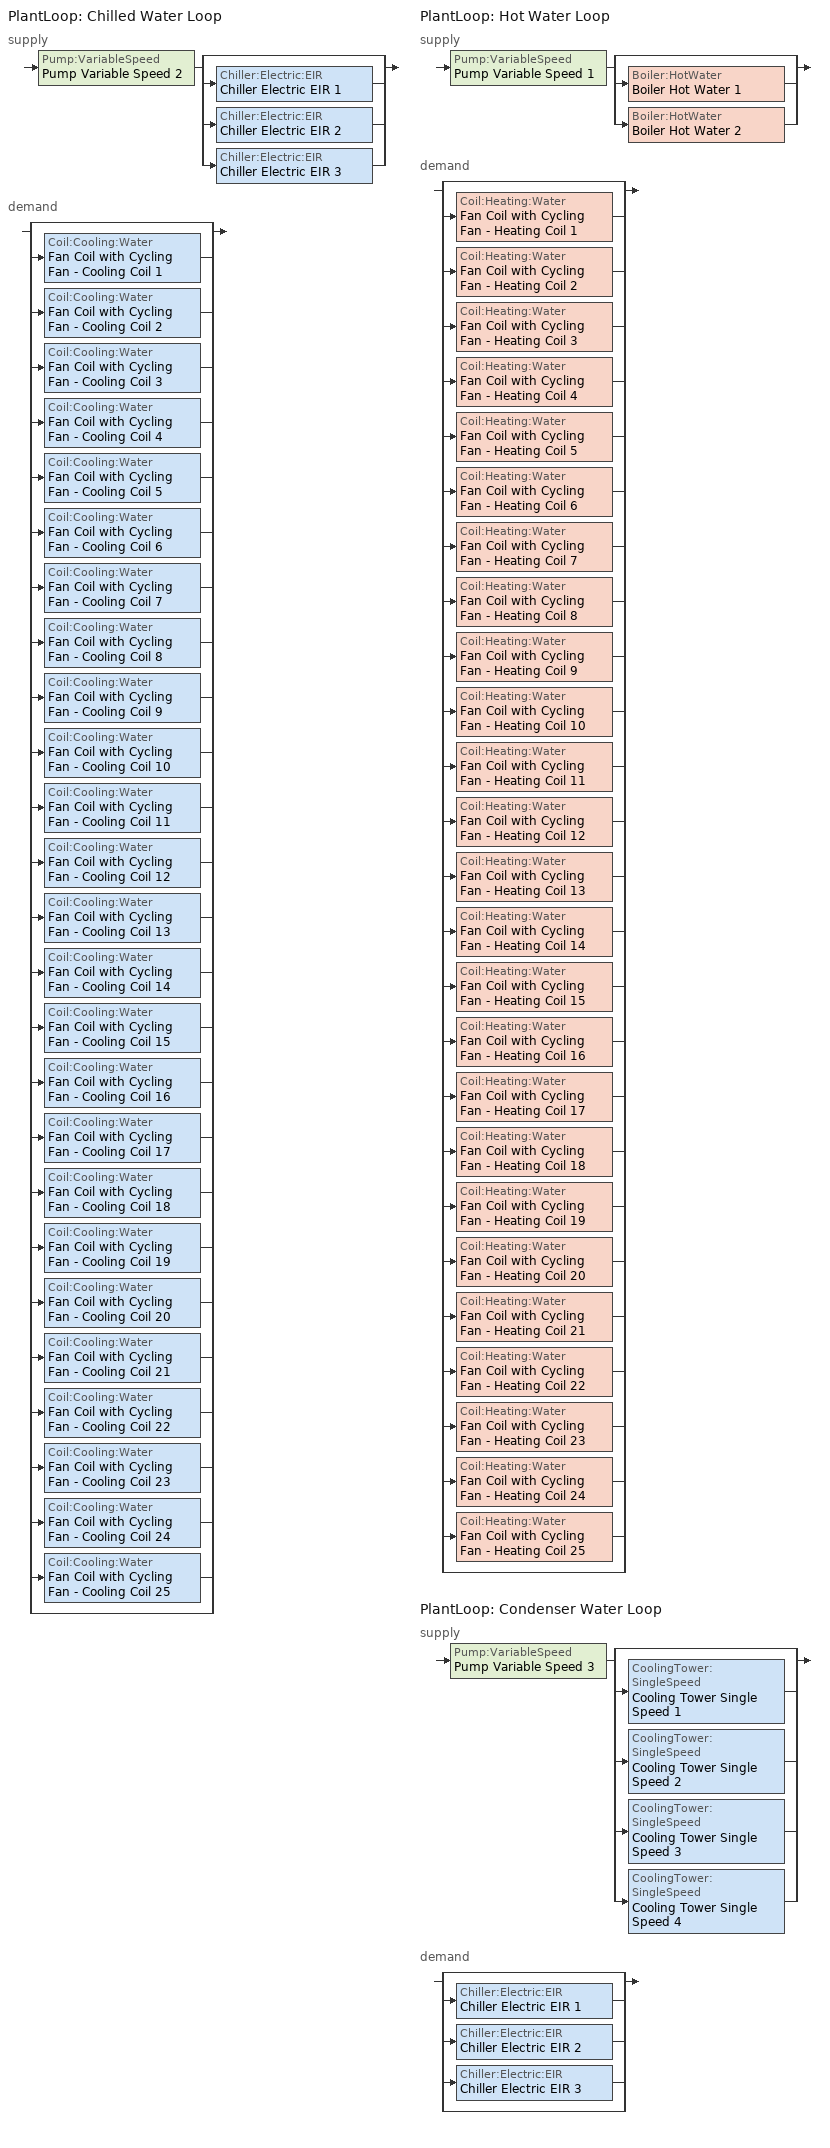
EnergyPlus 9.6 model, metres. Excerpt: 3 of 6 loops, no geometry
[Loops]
PlantLoop 'Chilled Water Loop'
 supply: Pump:VariableSpeed 'Pump Variable Speed 2' > split
  | bypass
  | Chiller:Electric:EIR 'Chiller Electric EIR 1'
  | Chiller:Electric:EIR 'Chiller Electric EIR 2'
  | Chiller:Electric:EIR 'Chiller Electric EIR 3'
 demand: split
  | bypass
  | Coil:Cooling:Water 'Fan Coil with Cycling Fan - Cooling Coil 1'
  | Coil:Cooling:Water 'Fan Coil with Cycling Fan - Cooling Coil 2'
  | Coil:Cooling:Water 'Fan Coil with Cycling Fan - Cooling Coil 3'
  | Coil:Cooling:Water 'Fan Coil with Cycling Fan - Cooling Coil 4'
  | Coil:Cooling:Water 'Fan Coil with Cycling Fan - Cooling Coil 5'
  | Coil:Cooling:Water 'Fan Coil with Cycling Fan - Cooling Coil 6'
  | Coil:Cooling:Water 'Fan Coil with Cycling Fan - Cooling Coil 7'
  | Coil:Cooling:Water 'Fan Coil with Cycling Fan - Cooling Coil 8'
  | Coil:Cooling:Water 'Fan Coil with Cycling Fan - Cooling Coil 9'
  | Coil:Cooling:Water 'Fan Coil with Cycling Fan - Cooling Coil 10'
  | Coil:Cooling:Water 'Fan Coil with Cycling Fan - Cooling Coil 11'
  | Coil:Cooling:Water 'Fan Coil with Cycling Fan - Cooling Coil 12'
  | Coil:Cooling:Water 'Fan Coil with Cycling Fan - Cooling Coil 13'
  | Coil:Cooling:Water 'Fan Coil with Cycling Fan - Cooling Coil 14'
  | Coil:Cooling:Water 'Fan Coil with Cycling Fan - Cooling Coil 15'
  | Coil:Cooling:Water 'Fan Coil with Cycling Fan - Cooling Coil 16'
  | Coil:Cooling:Water 'Fan Coil with Cycling Fan - Cooling Coil 17'
  | Coil:Cooling:Water 'Fan Coil with Cycling Fan - Cooling Coil 18'
  | Coil:Cooling:Water 'Fan Coil with Cycling Fan - Cooling Coil 19'
  | Coil:Cooling:Water 'Fan Coil with Cycling Fan - Cooling Coil 20'
  | Coil:Cooling:Water 'Fan Coil with Cycling Fan - Cooling Coil 21'
  | Coil:Cooling:Water 'Fan Coil with Cycling Fan - Cooling Coil 22'
  | Coil:Cooling:Water 'Fan Coil with Cycling Fan - Cooling Coil 23'
  | Coil:Cooling:Water 'Fan Coil with Cycling Fan - Cooling Coil 24'
  | Coil:Cooling:Water 'Fan Coil with Cycling Fan - Cooling Coil 25'
  | bypass
PlantLoop 'Hot Water Loop'
 supply: Pump:VariableSpeed 'Pump Variable Speed 1' > split
  | bypass
  | Boiler:HotWater 'Boiler Hot Water 1'
  | Boiler:HotWater 'Boiler Hot Water 2'
 demand: split
  | bypass
  | Coil:Heating:Water 'Fan Coil with Cycling Fan - Heating Coil 1'
  | Coil:Heating:Water 'Fan Coil with Cycling Fan - Heating Coil 2'
  | Coil:Heating:Water 'Fan Coil with Cycling Fan - Heating Coil 3'
  | Coil:Heating:Water 'Fan Coil with Cycling Fan - Heating Coil 4'
  | Coil:Heating:Water 'Fan Coil with Cycling Fan - Heating Coil 5'
  | Coil:Heating:Water 'Fan Coil with Cycling Fan - Heating Coil 6'
  | Coil:Heating:Water 'Fan Coil with Cycling Fan - Heating Coil 7'
  | Coil:Heating:Water 'Fan Coil with Cycling Fan - Heating Coil 8'
  | Coil:Heating:Water 'Fan Coil with Cycling Fan - Heating Coil 9'
  | Coil:Heating:Water 'Fan Coil with Cycling Fan - Heating Coil 10'
  | Coil:Heating:Water 'Fan Coil with Cycling Fan - Heating Coil 11'
  | Coil:Heating:Water 'Fan Coil with Cycling Fan - Heating Coil 12'
  | Coil:Heating:Water 'Fan Coil with Cycling Fan - Heating Coil 13'
  | Coil:Heating:Water 'Fan Coil with Cycling Fan - Heating Coil 14'
  | Coil:Heating:Water 'Fan Coil with Cycling Fan - Heating Coil 15'
  | Coil:Heating:Water 'Fan Coil with Cycling Fan - Heating Coil 16'
  | Coil:Heating:Water 'Fan Coil with Cycling Fan - Heating Coil 17'
  | Coil:Heating:Water 'Fan Coil with Cycling Fan - Heating Coil 18'
  | Coil:Heating:Water 'Fan Coil with Cycling Fan - Heating Coil 19'
  | Coil:Heating:Water 'Fan Coil with Cycling Fan - Heating Coil 20'
  | Coil:Heating:Water 'Fan Coil with Cycling Fan - Heating Coil 21'
  | Coil:Heating:Water 'Fan Coil with Cycling Fan - Heating Coil 22'
  | Coil:Heating:Water 'Fan Coil with Cycling Fan - Heating Coil 23'
  | Coil:Heating:Water 'Fan Coil with Cycling Fan - Heating Coil 24'
  | Coil:Heating:Water 'Fan Coil with Cycling Fan - Heating Coil 25'
  | bypass
PlantLoop 'Condenser Water Loop'
 supply: Pump:VariableSpeed 'Pump Variable Speed 3' > split
  | bypass
  | CoolingTower:SingleSpeed 'Cooling Tower Single Speed 1'
  | CoolingTower:SingleSpeed 'Cooling Tower Single Speed 2'
  | CoolingTower:SingleSpeed 'Cooling Tower Single Speed 3'
  | CoolingTower:SingleSpeed 'Cooling Tower Single Speed 4'
 demand: split
  | bypass
  | Chiller:Electric:EIR 'Chiller Electric EIR 1'
  | Chiller:Electric:EIR 'Chiller Electric EIR 2'
  | Chiller:Electric:EIR 'Chiller Electric EIR 3'
  | bypass
[Fan:OnOff] Availability Schedule=Always On Discrete hvac_library; Fan Total Efficiency=0.6; Pressure Rise Pa=300; Maximum Flow Rate m3/s=Autosize; Motor Efficiency=0.8; Motor In Airstream Fraction=1; Fan Power Ratio Function of Speed Ratio Curve=Fan On Off Power Curve 12; Fan Efficiency Ratio Function of Speed Ratio Curve=Fan On Off Efficiency Curve 12
Fan Coil with Cycling Fan - Fan 1; Fan Coil with Cycling Fan - Fan 2; Fan Coil with Cycling Fan - Fan 3; Fan Coil with Cycling Fan - Fan 4; Fan Coil with Cycling Fan - Fan 5; Fan Coil with Cycling Fan - Fan 6; Fan Coil with Cycling Fan - Fan 7; Fan Coil with Cycling Fan - Fan 8; Fan Coil with Cycling Fan - Fan 9; Fan Coil with Cycling Fan - Fan 10; Fan Coil with Cycling Fan - Fan 11; Fan Coil with Cycling Fan - Fan 12; Fan Coil with Cycling Fan - Fan 13; Fan Coil with Cycling Fan - Fan 14; Fan Coil with Cycling Fan - Fan 15; Fan Coil with Cycling Fan - Fan 16; Fan Coil with Cycling Fan - Fan 17; Fan Coil with Cycling Fan - Fan 18; Fan Coil with Cycling Fan - Fan 19; Fan Coil with Cycling Fan - Fan 20; Fan Coil with Cycling Fan - Fan 21; Fan Coil with Cycling Fan - Fan 22; Fan Coil with Cycling Fan - Fan 23; Fan Coil with Cycling Fan - Fan 24; Fan Coil with Cycling Fan - Fan 25
[Coil:Cooling:Water] Availability Schedule=Always On Discrete hvac_library; Design Water Flow Rate m3/s=Autosize; Design Air Flow Rate m3/s=Autosize; Design Inlet Water Temperature C=Autosize; Design Inlet Air Temperature C=Autosize; Design Outlet Air Temperature C=Autosize; Design Inlet Air Humidity Ratio kgWater/kgDryAir=Autosize; Design Outlet Air Humidity Ratio kgWater/kgDryAir=Autosize; Type of Analysis=SimpleAnalysis; Heat Exchanger Configuration=CrossFlow
Fan Coil with Cycling Fan - Cooling Coil 1; Fan Coil with Cycling Fan - Cooling Coil 2; Fan Coil with Cycling Fan - Cooling Coil 3; Fan Coil with Cycling Fan - Cooling Coil 4; Fan Coil with Cycling Fan - Cooling Coil 5; Fan Coil with Cycling Fan - Cooling Coil 6; Fan Coil with Cycling Fan - Cooling Coil 7; Fan Coil with Cycling Fan - Cooling Coil 8; Fan Coil with Cycling Fan - Cooling Coil 9; Fan Coil with Cycling Fan - Cooling Coil 10; Fan Coil with Cycling Fan - Cooling Coil 11; Fan Coil with Cycling Fan - Cooling Coil 12; Fan Coil with Cycling Fan - Cooling Coil 13; Fan Coil with Cycling Fan - Cooling Coil 14; Fan Coil with Cycling Fan - Cooling Coil 15; Fan Coil with Cycling Fan - Cooling Coil 16; Fan Coil with Cycling Fan - Cooling Coil 17; Fan Coil with Cycling Fan - Cooling Coil 18; Fan Coil with Cycling Fan - Cooling Coil 19; Fan Coil with Cycling Fan - Cooling Coil 20; Fan Coil with Cycling Fan - Cooling Coil 21; Fan Coil with Cycling Fan - Cooling Coil 22; Fan Coil with Cycling Fan - Cooling Coil 23; Fan Coil with Cycling Fan - Cooling Coil 24; Fan Coil with Cycling Fan - Cooling Coil 25
[Coil:Heating:Water] Availability Schedule=Always On Discrete hvac_library; U-Factor Times Area Value W/K=Autosize; Maximum Water Flow Rate m3/s=Autosize; Performance Input Method=UFactorTimesAreaAndDesignWaterFlowRate; Rated Capacity W=Autosize; Rated Inlet Water Temperature C=82.2; Rated Inlet Air Temperature C=16.6; Rated Outlet Water Temperature C=71.1; Rated Outlet Air Temperature C=32.2; Rated Ratio for Air and Water Convection=0.5
Fan Coil with Cycling Fan - Heating Coil 1; Fan Coil with Cycling Fan - Heating Coil 2; Fan Coil with Cycling Fan - Heating Coil 3; Fan Coil with Cycling Fan - Heating Coil 4; Fan Coil with Cycling Fan - Heating Coil 5; Fan Coil with Cycling Fan - Heating Coil 6; Fan Coil with Cycling Fan - Heating Coil 7; Fan Coil with Cycling Fan - Heating Coil 8; Fan Coil with Cycling Fan - Heating Coil 9; Fan Coil with Cycling Fan - Heating Coil 10; Fan Coil with Cycling Fan - Heating Coil 11; Fan Coil with Cycling Fan - Heating Coil 12; Fan Coil with Cycling Fan - Heating Coil 13; Fan Coil with Cycling Fan - Heating Coil 14; Fan Coil with Cycling Fan - Heating Coil 15; Fan Coil with Cycling Fan - Heating Coil 16; Fan Coil with Cycling Fan - Heating Coil 17; Fan Coil with Cycling Fan - Heating Coil 18; Fan Coil with Cycling Fan - Heating Coil 19; Fan Coil with Cycling Fan - Heating Coil 20; Fan Coil with Cycling Fan - Heating Coil 21; Fan Coil with Cycling Fan - Heating Coil 22; Fan Coil with Cycling Fan - Heating Coil 23; Fan Coil with Cycling Fan - Heating Coil 24; Fan Coil with Cycling Fan - Heating Coil 25
[ZoneHVAC:FourPipeFanCoil] Availability Schedule=Always On Discrete hvac_library; Capacity Control Method=CyclingFan; Maximum Supply Air Flow Rate m3/s=Autosize; Maximum Outdoor Air Flow Rate m3/s=0; Maximum Cold Water Flow Rate m3/s=Autosize; Maximum Hot Water Flow Rate m3/s=Autosize; Minimum Supply Air Temperature in Cooling Mode C=Autosize; Maximum Supply Air Temperature in Heating Mode C=Autosize
Name | Supply Air Fan | Cooling Coil | Heating Coil
Fan Coil with Cycling Fan 1 | Fan Coil with Cycling Fan - Fan 1 | Fan Coil with Cycling Fan - Cooling Coil 1 | Fan Coil with Cycling Fan - Heating Coil 1
Fan Coil with Cycling Fan 2 | Fan Coil with Cycling Fan - Fan 2 | Fan Coil with Cycling Fan - Cooling Coil 2 | Fan Coil with Cycling Fan - Heating Coil 2
Fan Coil with Cycling Fan 3 | Fan Coil with Cycling Fan - Fan 3 | Fan Coil with Cycling Fan - Cooling Coil 3 | Fan Coil with Cycling Fan - Heating Coil 3
Fan Coil with Cycling Fan 4 | Fan Coil with Cycling Fan - Fan 4 | Fan Coil with Cycling Fan - Cooling Coil 4 | Fan Coil with Cycling Fan - Heating Coil 4
Fan Coil with Cycling Fan 5 | Fan Coil with Cycling Fan - Fan 5 | Fan Coil with Cycling Fan - Cooling Coil 5 | Fan Coil with Cycling Fan - Heating Coil 5
Fan Coil with Cycling Fan 6 | Fan Coil with Cycling Fan - Fan 6 | Fan Coil with Cycling Fan - Cooling Coil 6 | Fan Coil with Cycling Fan - Heating Coil 6
Fan Coil with Cycling Fan 7 | Fan Coil with Cycling Fan - Fan 7 | Fan Coil with Cycling Fan - Cooling Coil 7 | Fan Coil with Cycling Fan - Heating Coil 7
Fan Coil with Cycling Fan 8 | Fan Coil with Cycling Fan - Fan 8 | Fan Coil with Cycling Fan - Cooling Coil 8 | Fan Coil with Cycling Fan - Heating Coil 8
Fan Coil with Cycling Fan 9 | Fan Coil with Cycling Fan - Fan 9 | Fan Coil with Cycling Fan - Cooling Coil 9 | Fan Coil with Cycling Fan - Heating Coil 9
Fan Coil with Cycling Fan 10 | Fan Coil with Cycling Fan - Fan 10 | Fan Coil with Cycling Fan - Cooling Coil 10 | Fan Coil with Cycling Fan - Heating Coil 10
Fan Coil with Cycling Fan 11 | Fan Coil with Cycling Fan - Fan 11 | Fan Coil with Cycling Fan - Cooling Coil 11 | Fan Coil with Cycling Fan - Heating Coil 11
Fan Coil with Cycling Fan 12 | Fan Coil with Cycling Fan - Fan 12 | Fan Coil with Cycling Fan - Cooling Coil 12 | Fan Coil with Cycling Fan - Heating Coil 12
Fan Coil with Cycling Fan 13 | Fan Coil with Cycling Fan - Fan 13 | Fan Coil with Cycling Fan - Cooling Coil 13 | Fan Coil with Cycling Fan - Heating Coil 13
Fan Coil with Cycling Fan 14 | Fan Coil with Cycling Fan - Fan 14 | Fan Coil with Cycling Fan - Cooling Coil 14 | Fan Coil with Cycling Fan - Heating Coil 14
Fan Coil with Cycling Fan 15 | Fan Coil with Cycling Fan - Fan 15 | Fan Coil with Cycling Fan - Cooling Coil 15 | Fan Coil with Cycling Fan - Heating Coil 15
Fan Coil with Cycling Fan 16 | Fan Coil with Cycling Fan - Fan 16 | Fan Coil with Cycling Fan - Cooling Coil 16 | Fan Coil with Cycling Fan - Heating Coil 16
Fan Coil with Cycling Fan 17 | Fan Coil with Cycling Fan - Fan 17 | Fan Coil with Cycling Fan - Cooling Coil 17 | Fan Coil with Cycling Fan - Heating Coil 17
Fan Coil with Cycling Fan 18 | Fan Coil with Cycling Fan - Fan 18 | Fan Coil with Cycling Fan - Cooling Coil 18 | Fan Coil with Cycling Fan - Heating Coil 18
Fan Coil with Cycling Fan 19 | Fan Coil with Cycling Fan - Fan 19 | Fan Coil with Cycling Fan - Cooling Coil 19 | Fan Coil with Cycling Fan - Heating Coil 19
Fan Coil with Cycling Fan 20 | Fan Coil with Cycling Fan - Fan 20 | Fan Coil with Cycling Fan - Cooling Coil 20 | Fan Coil with Cycling Fan - Heating Coil 20
Fan Coil with Cycling Fan 21 | Fan Coil with Cycling Fan - Fan 21 | Fan Coil with Cycling Fan - Cooling Coil 21 | Fan Coil with Cycling Fan - Heating Coil 21
Fan Coil with Cycling Fan 22 | Fan Coil with Cycling Fan - Fan 22 | Fan Coil with Cycling Fan - Cooling Coil 22 | Fan Coil with Cycling Fan - Heating Coil 22
Fan Coil with Cycling Fan 23 | Fan Coil with Cycling Fan - Fan 23 | Fan Coil with Cycling Fan - Cooling Coil 23 | Fan Coil with Cycling Fan - Heating Coil 23
Fan Coil with Cycling Fan 24 | Fan Coil with Cycling Fan - Fan 24 | Fan Coil with Cycling Fan - Cooling Coil 24 | Fan Coil with Cycling Fan - Heating Coil 24
Fan Coil with Cycling Fan 25 | Fan Coil with Cycling Fan - Fan 25 | Fan Coil with Cycling Fan - Cooling Coil 25 | Fan Coil with Cycling Fan - Heating Coil 25
[Chiller:Electric:EIR] Reference Capacity W=Autosize; Reference Leaving Chilled Water Temperature C=6.67; Reference Entering Condenser Fluid Temperature C=29.4; Reference Chilled Water Flow Rate m3/s=Autosize; Reference Condenser Fluid Flow Rate m3/s=Autosize; Cooling Capacity Function of Temperature Curve=Curve Biquadratic 1; Electric Input to Cooling Output Ratio Function of Temperature Curve=Curve Biquadratic 2; Electric Input to Cooling Output Ratio Function of Part Load Ratio Curve=Curve Quadratic 1; Minimum Part Load Ratio=0.1; Maximum Part Load Ratio=1; Optimum Part Load Ratio=1; Minimum Unloading Ratio=0.2; Condenser Type=WaterCooled; Condenser Fan Power Ratio W/W=0; Fraction of Compressor Electric Consumption Rejected by Condenser=1; Leaving Chilled Water Lower Temperature Limit C=2; Chiller Flow Mode=NotModulated; Sizing Factor=1; Basin Heater Capacity W/K=0; Basin Heater Setpoint Temperature C=10; Condenser Heat Recovery Relative Capacity Fraction=1
Name | Reference COP W/W
Chiller Electric EIR 1 | 3.5
Chiller Electric EIR 2 | 4.5
Chiller Electric EIR 3 | 5.5
[PlantEquipmentList]
Chilled Water Loop Cooling Equipment List: Chiller:Electric:EIR, Chiller Electric EIR 1, Chiller:Electric:EIR, Chiller Electric EIR 2, Chiller:Electric:EIR, Chiller Electric EIR 3
Hot Water Loop Heating Equipment List: Boiler:HotWater, Boiler Hot Water 1, Boiler:HotWater, Boiler Hot Water 2
Condenser Water Loop Cooling Equipment List: CoolingTower:SingleSpeed, Cooling Tower Single Speed 1, CoolingTower:SingleSpeed, Cooling Tower Single Speed 2, CoolingTower:SingleSpeed, Cooling Tower Single Speed 3, CoolingTower:SingleSpeed, Cooling Tower Single Speed 4
[PlantLoop] Fluid Type=Water; Load Distribution Scheme=Optimal; Plant Loop Demand Calculation Scheme=SingleSetpoint
Name | Plant Equipment Operation Scheme | Maximum Loop Temperature C | Minimum Loop Temperature C | Maximum Loop Flow Rate m3/s | Minimum Loop Flow Rate m3/s | Plant Loop Volume m3 | Maximum Loop Temperature | Minimum Loop Temperature | Maximum Loop Flow Rate | Minimum Loop Flow Rate | Plant Loop Volume
Chilled Water Loop | Chilled Water Loop Operation Schemes | 100 | 0 | Autosize | 0 | Autocalculate
Hot Water Loop | Hot Water Loop Operation Schemes |  |  |  |  |  | 100 | 0 | Autosize | 0 | Autocalculate
Condenser Water Loop | Condenser Water Loop Operation Schemes |  |  |  |  |  | 100 | 0 | Autosize | 0 | Autocalculate
[Sizing:Plant] Sizing Option=NonCoincident; Zone Timesteps in Averaging Window=1; Coincident Sizing Factor Mode=None
Name | Loop Type | Design Loop Exit Temperature C | Loop Design Temperature Difference deltaC | Design Loop Exit Temperature | Loop Design Temperature Difference
Chilled Water Loop | Cooling | 6.7 | 6.7
Hot Water Loop | Heating |  |  | 67 | 11
Condenser Water Loop | Condenser |  |  | 29.4 | 5.6
[Pump:VariableSpeed] Design Maximum Flow Rate m3/s=Autosize; Design Power Consumption W=Autosize; Motor Efficiency=0.8; Fraction of Motor Inefficiencies to Fluid Stream=0; Coefficient 1 of the Part Load Performance Curve=0; Coefficient 2 of the Part Load Performance Curve=1; Coefficient 3 of the Part Load Performance Curve=0; Coefficient 4 of the Part Load Performance Curve=0; Pump Control Type=Intermittent; Skin Loss Radiative Fraction=0.5; Design Power Sizing Method=PowerPerFlowPerPressure; Design Minimum Flow Rate Fraction=0
Name | Design Pump Head Pa | Design Minimum Flow Rate m3/s | Design Electric Power per Unit Flow Rate W/(m3/s) | Design Shaft Power per Unit Flow Rate per Unit Head W/((m3/s)-Pa) | Design Minimum Flow Rate | Design Electric Power per Unit Flow Rate | Design Shaft Power per Unit Flow Rate per Unit Head
Pump Variable Speed 2 | 179352 | 0 | 348701.1 | 1.28205
Pump Variable Speed 1 | 180000 |  |  |  | 0 | 348701.1 | 1.28205
Pump Variable Speed 3 | 179352 |  |  |  | 0 | 348701.1 | 1.28205
[SetpointManager:Scheduled] Control Variable=Temperature
Name | Schedule | Setpoint Node or NodeList
Setpoint Manager Scheduled Chilled Water Duck | Chilled_Water_Temperature | Node Chilled Water Deck Supply
Setpoint Manager Scheduled Hot Water Duck | Hot_Water_Temperature | Node Hot Water Deck Supply
[PlantEquipmentOperationSchemes] Control Scheme Schedule Name 1=Always On Discrete
Name | Control Scheme Object Type 1 | Control Scheme Name 1
Chilled Water Loop Operation Schemes | PlantEquipmentOperation:CoolingLoad | Chilled Water Loop Cooling Operation Scheme
Hot Water Loop Operation Schemes | PlantEquipmentOperation:HeatingLoad | Hot Water Loop Heating Operation Scheme
Condenser Water Loop Operation Schemes | PlantEquipmentOperation:CoolingLoad | Condenser Water Loop Cooling Operation Scheme
[PlantEquipmentOperation:CoolingLoad] Load Range Lower Limit 1=0; Load Range Upper Limit 1=1000000000
Name | Range Equipment List Name 1
Chilled Water Loop Cooling Operation Scheme | Chilled Water Loop Cooling Equipment List
Condenser Water Loop Cooling Operation Scheme | Condenser Water Loop Cooling Equipment List
[Boiler:HotWater] Fuel Type=Coal; Nominal Capacity W=Autosize; Efficiency Curve Temperature Evaluation Variable=LeavingBoiler; Normalized Boiler Efficiency Curve=Boiler Efficiency; Design Water Flow Rate m3/s=Autosize; Minimum Part Load Ratio=0; Maximum Part Load Ratio=1; Optimum Part Load Ratio=1; Water Outlet Upper Temperature Limit C=99; Boiler Flow Mode=NotModulated; Parasitic Electric Load W=0; Sizing Factor=1
Name | Nominal Thermal Efficiency
Boiler Hot Water 1 | 0.7
Boiler Hot Water 2 | 0.85
[PlantEquipmentOperation:HeatingLoad]
Hot Water Loop Heating Operation Scheme: Load Range Lower Limit 1=0; Load Range Upper Limit 1=1000000000; Range Equipment List Name 1=Hot Water Loop Heating Equipment List
[CoolingTower:SingleSpeed] Design Water Flow Rate m3/s=Autosize; Design Air Flow Rate m3/s=Autosize; Design Fan Power W=Autosize; Design U-Factor Times Area Value W/K=Autosize; Free Convection Regime Air Flow Rate m3/s=Autosize; Free Convection Regime Air Flow Rate Sizing Factor=0.1; Free Convection Regime U-Factor Times Area Value W/K=Autosize; Free Convection U-Factor Times Area Value Sizing Factor=0.1; Performance Input Method=UFactorTimesAreaAndDesignWaterFlowRate; Heat Rejection Capacity and Nominal Capacity Sizing Ratio=1.25; Free Convection Capacity W=0; Free Convection Nominal Capacity Sizing Factor=0.1; Design Inlet Air Dry-Bulb Temperature C=25.6; Design Inlet Air Wet-Bulb Temperature C=25.6; Design Approach Temperature deltaC=Autosize; Design Range Temperature deltaC=Autosize; Basin Heater Capacity W/K=0; Basin Heater Setpoint Temperature C=2; Evaporation Loss Mode=LossFactor; Evaporation Loss Factor percent/K=0.2; Drift Loss Percent percent=0.008; Blowdown Calculation Mode=ConcentrationRatio; Blowdown Concentration Ratio=3; Capacity Control=FanCycling; Number of Cells=1; Cell Control=MinimalCell; Cell Minimum  Water Flow Rate Fraction=0.33; Cell Maximum Water Flow Rate Fraction=2.5; Sizing Factor=1
Cooling Tower Single Speed 1; Cooling Tower Single Speed 2; Cooling Tower Single Speed 3; Cooling Tower Single Speed 4
[SetpointManager:FollowOutdoorAirTemperature]
Setpoint Manager Follow Outdoor Air Temperature 1: Control Variable=Temperature; Reference Temperature Type=OutdoorAirWetBulb; Offset Temperature Difference=1.5; Maximum Setpoint Temperature=80; Minimum Setpoint Temperature=6; Setpoint Node or NodeList=Node Condenser Water Deck Supply
[Schedule:Day:Interval]
Chilled_Water_Temperature_Default; Chilled_Water_Temperature_Summer_Design_Day; Chilled_Water_Temperature_Winter_Design_Day: No, 24:00, 6.7
Hot_Water_Temperature_Default; Hot_Water_Temperature_Summer_Design_Day; Hot_Water_Temperature_Winter_Design_Day: No, 24:00, 67
[Schedule:Week:Daily]
Chilled_Water_Temperature Week Rule - Jan1-Dec31: Chilled_Water_Temperature_Default, Chilled_Water_Temperature_Default, Chilled_Water_Temperature_Default, Chilled_Water_Temperature_Default, Chilled_Water_Temperature_Default, Chilled_Water_Temperature_Default, Chilled_Water_Temperature_Default, Chilled_Water_Temperature_Default, Chilled_Water_Temperature_Summer_Design_Day, Chilled_Water_Temperature_Winter_Design_Day, Chilled_Water_Temperature_Default, Chilled_Water_Temperature_Default
Hot_Water_Temperature Week Rule - Jan1-Dec31: Hot_Water_Temperature_Default, Hot_Water_Temperature_Default, Hot_Water_Temperature_Default, Hot_Water_Temperature_Default, Hot_Water_Temperature_Default, Hot_Water_Temperature_Default, Hot_Water_Temperature_Default, Hot_Water_Temperature_Default, Hot_Water_Temperature_Summer_Design_Day, Hot_Water_Temperature_Winter_Design_Day, Hot_Water_Temperature_Default, Hot_Water_Temperature_Default
[Schedule:Year]
Chilled_Water_Temperature: Chilled_Water_Temperature Week Rule - Jan1-Dec31, 1, 1, 12, 31
Hot_Water_Temperature: Hot_Water_Temperature Week Rule - Jan1-Dec31, 1, 1, 12, 31
[Schedule:Constant] Hourly Value=1
Always On Discrete hvac_library; Always On Discrete
[Curve:Biquadratic]
Name | Coefficient1 Constant | Coefficient2 x | Coefficient3 x**2 | Coefficient4 y | Coefficient5 y**2 | Coefficient6 x*y | Minimum Value of x | Maximum Value of x | Minimum Value of y | Maximum Value of y | Input Unit Type for X | Input Unit Type for Y | Output Unit Type
Curve Biquadratic 1 | 0.258 | 0.0389 | -0.000217 | 0.0469 | -0.000943 | -0.000343 | 5 | 10 | 24 | 35
Curve Biquadratic 2 | 0.934 | -0.0582 | 0.0045 | 0.00243 | 0.000486 | -0.00122 | 5 | 10 | 24 | 35
Boiler Efficiency | 1 | 0 | 0 | 0 | 0 | 0 | 0 | 1 | 0 | 1 | Dimensionless | Dimensionless | Dimensionless
[Curve:Quadratic]
Curve Quadratic 1: Coefficient1 Constant=0.222903; Coefficient2 x=0.313387; Coefficient3 x**2=0.46371; Minimum Value of x=0; Maximum Value of x=1
[Curve:Exponent]
Fan On Off Power Curve 12: Coefficient1 Constant=1; Coefficient2 Constant=0; Coefficient3 Constant=0; Minimum Value of x {BasedOnField A2}=0; Maximum Value of x {BasedOnField A2}=1
[Curve:Cubic]
Fan On Off Efficiency Curve 12: Coefficient1 Constant=1; Coefficient2 x=0; Coefficient3 x**2=0; Coefficient4 x**3=0; Minimum Value of x {BasedOnField A2}=0; Maximum Value of x {BasedOnField A2}=1
